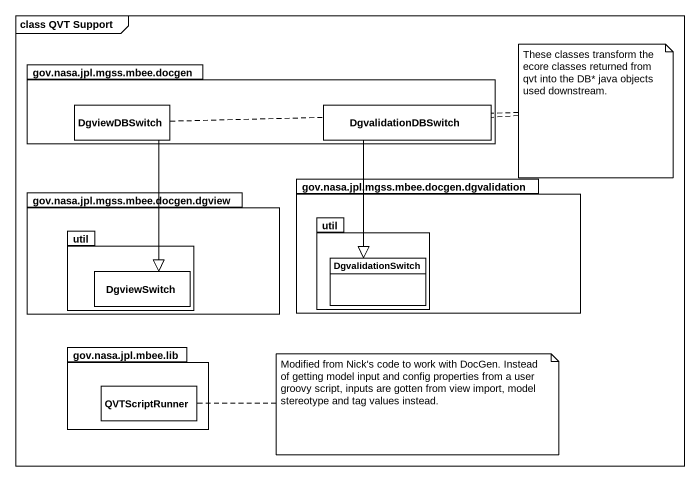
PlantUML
@startuml
mainframe class QVT Support
hide circle
hide empty members
package "gov.nasa.jpl.mgss.mbee.docgen" as gov_nasa_jpl_mgss_mbee {
  class DgviewDBSwitch
  class DgvalidationDBSwitch
}
package "gov.nasa.jpl.mgss.mbee.docgen.dgvalidation" as gov_nasa_jpl_mgss_mbee_2 {
  package util {
    class DgvalidationSwitch
  }
}
package "gov.nasa.jpl.mgss.mbee.docgen.dgview" as gov_nasa_jpl_mgss_mbee_3 {
  package "util" as util_2 {
    class DgviewSwitch
  }
}
package "gov.nasa.jpl.mbee.lib" as gov_nasa_jpl_mbee_lib {
  class QVTScriptRunner
}
DgviewDBSwitch --|> DgviewSwitch
DgvalidationDBSwitch --|> DgvalidationSwitch
note as N1
  These classes transform the ecore classes returned from qvt into the DB* java objects used downstream.
end note
N1 .. DgvalidationDBSwitch
N1 .. DgviewDBSwitch
note right of QVTScriptRunner : Modified from Nick's code to work with DocGen. Instead of getting model input and config properties from a user groovy script, inputs are gotten from view import, model stereotype and tag values instead.
@enduml
